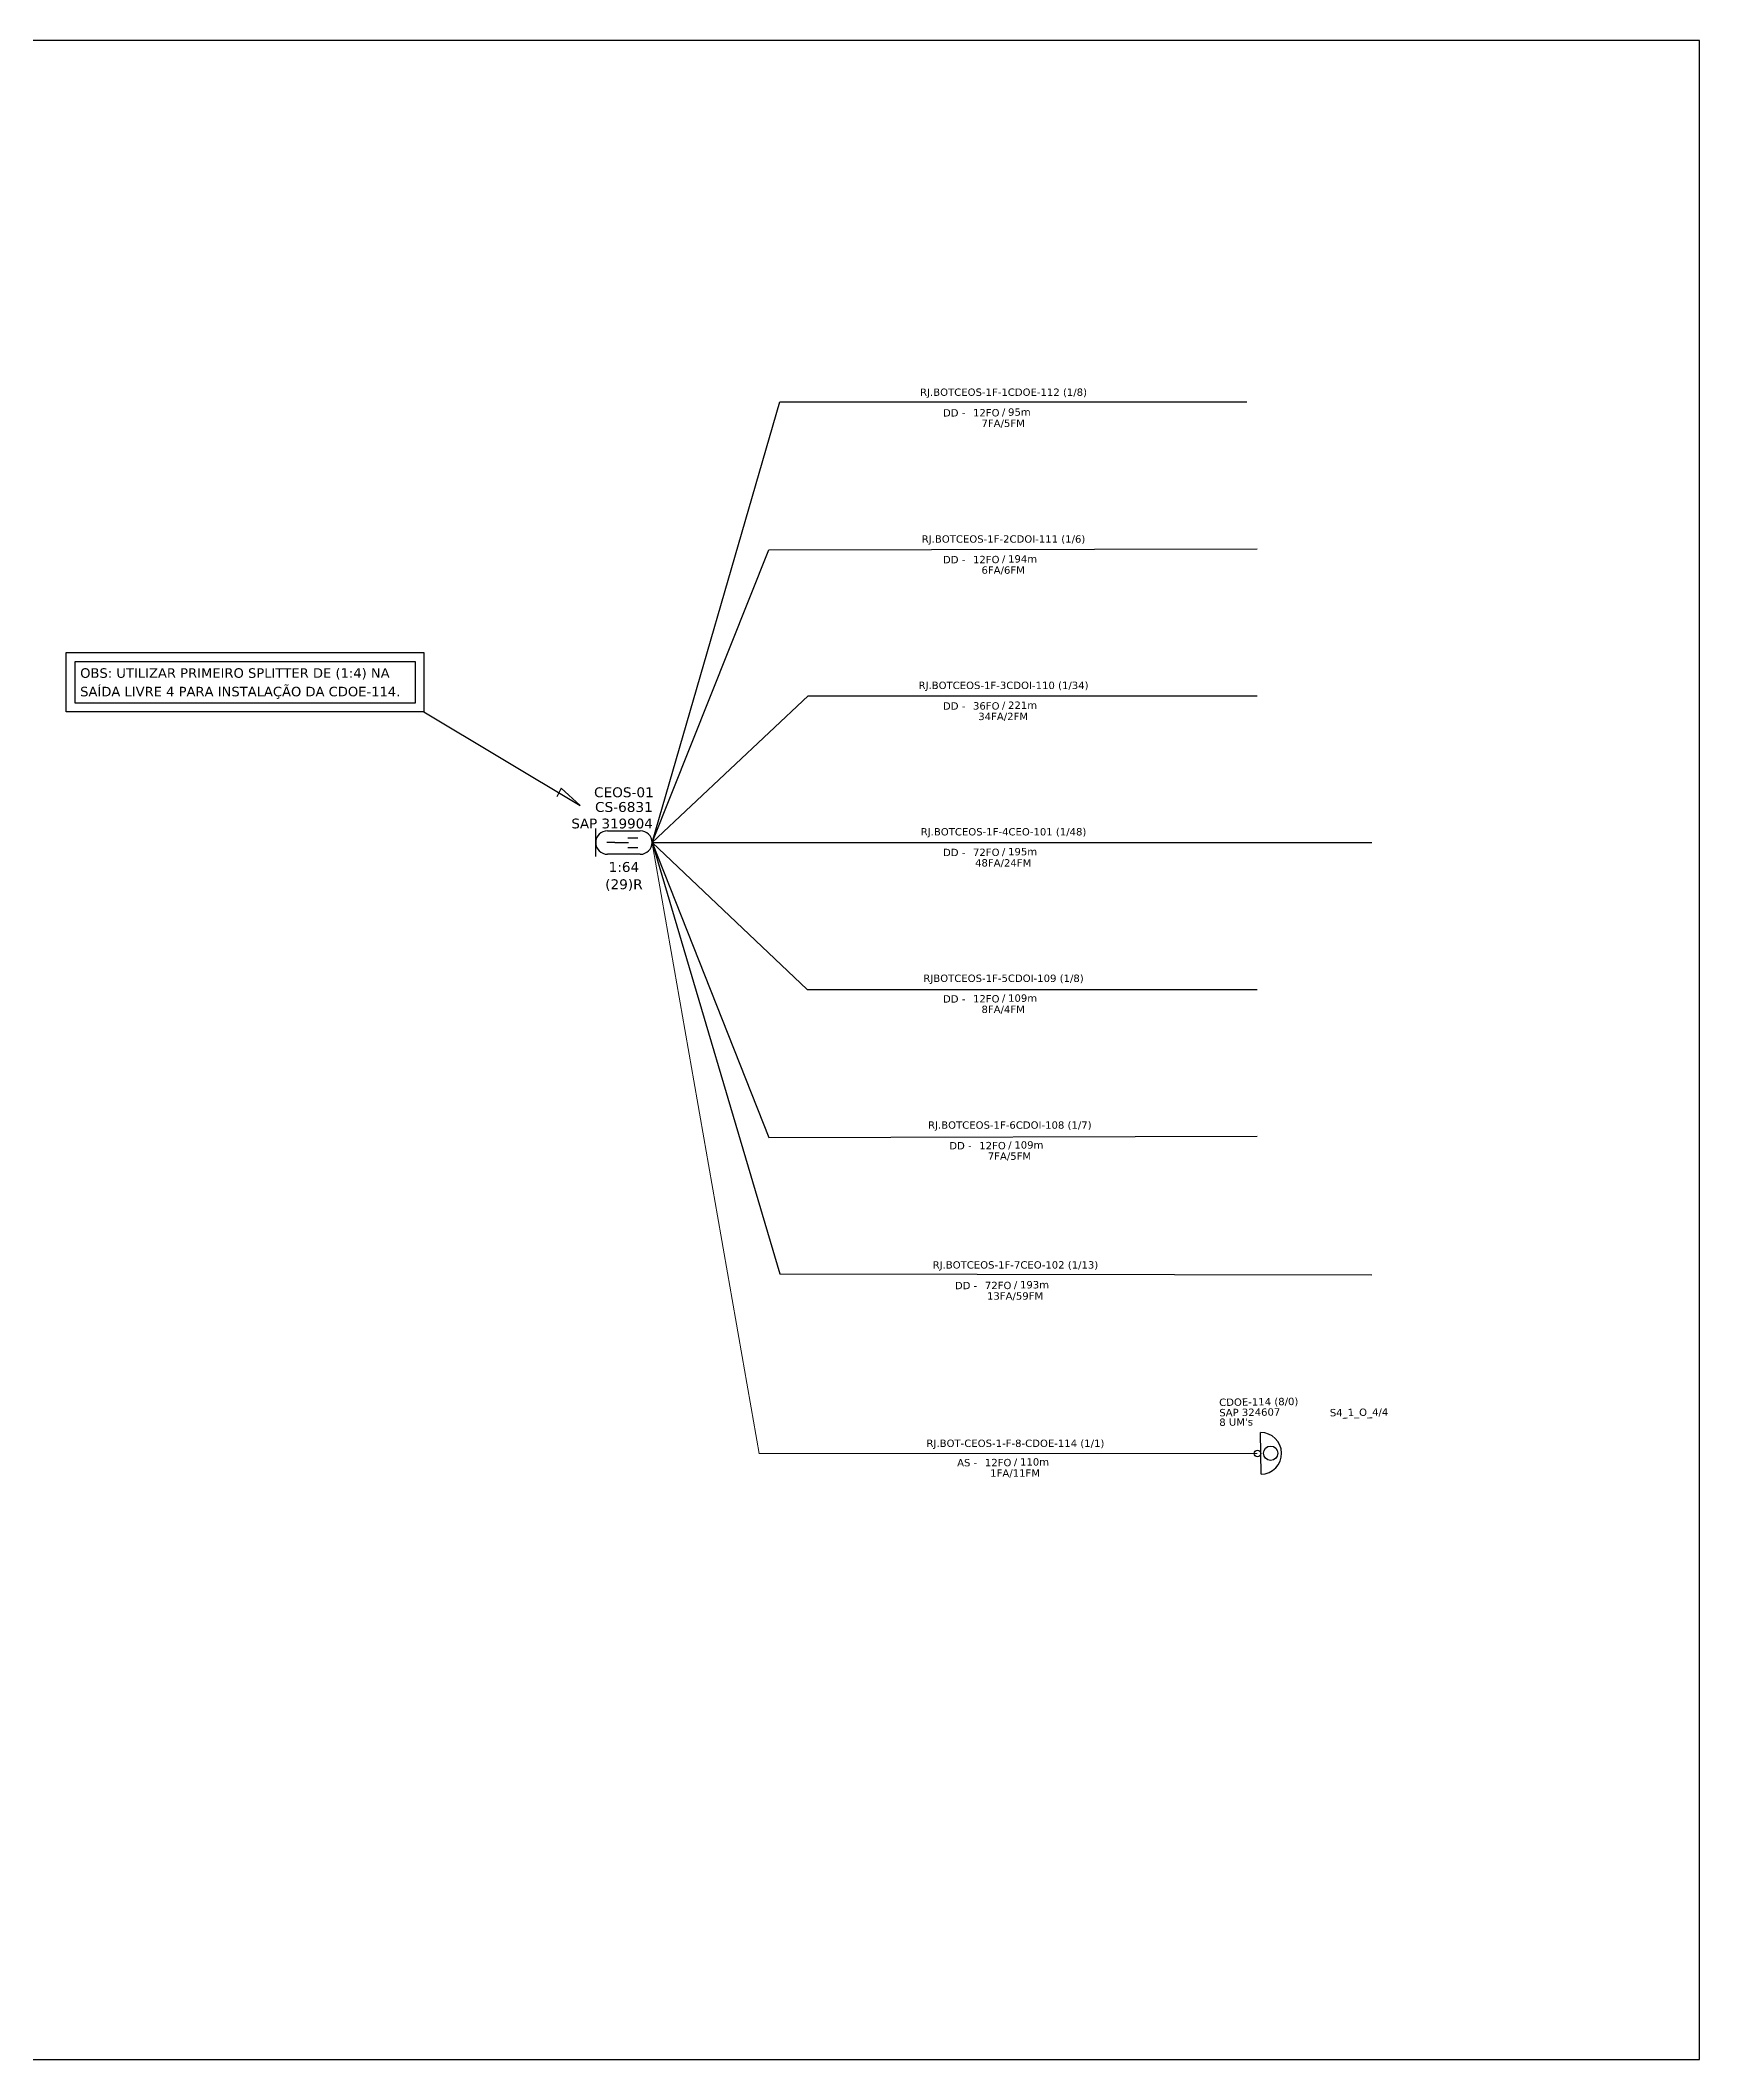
# Model space of a CAD drawing. Header units: inches. Extents: x 560 to 1399, y -156 to 438.
# Drawn here: x 911 to 1399, y -156 to 438 of the extents above; entities that cross this region are included whole.
import ezdxf
from ezdxf.enums import TextEntityAlignment as Align

# ---------------------------------------------------------------- set-up
doc = ezdxf.new("R2010")
doc.units = ezdxf.units.IN
doc.header["$MEASUREMENT"] = 0
for name, color, linetype in [('20.4-CEOS', 1, 'Continuous'), ('CAP a instalar', 1, 'Continuous'), ('CD a instalar', 1, 'Continuous'), ('CDO_POSTE', 1, 'Continuous')]:
    doc.layers.add(name, color=color, linetype=linetype)
doc.layers.add('40.1-ETIQUETAS', color=1, linetype='Continuous', lineweight=20)
doc.styles.add('siredit', font='verdana.ttf')
doc.linetypes.add('FENCELINE1', pattern='A,0.25,-0.1,[133,ltypeshp.shx,S=0.1,R=0,X=-0.1,Y=0],-0.1,1', length=1.45)

msp = doc.modelspace()

# ---------------------------------------------------------------- linework, layer by layer
at = {"linetype": 'Continuous'}
msp.add_lwpolyline([(1398.8, 437.82), (560.23, 437.82), (560.23, -156.18), (1398.8, -156.18), (1398.8, 437.82)], dxfattribs=at)
at = {"color": 1}
for points in [[(918.36, 257.73), (1023.56, 257.73), (1023.56, 240.29), (918.36, 240.29)], [(920.96, 255.13), (1020.96, 255.13), (1020.96, 242.89), (920.96, 242.89)]]:
    msp.add_lwpolyline(points, close=True, dxfattribs=at)
msp.add_lwpolyline([(1023.56, 240.29), (1069.52, 212.75), (1063.99, 217.81), (1062.69, 215.26)], dxfattribs=at)
at = {"layer": '20.4-CEOS', "color": 5}
for p, q in [((1074.12, 197.69), (1074.12, 206)), ((1077.56, 205.29), (1087.23, 205.29)), ((1083.54, 203.21), (1086.48, 203.21)), ((1079.73, 201.85), (1077.4, 201.85)), ((1087.23, 198.4), (1077.56, 198.4)), ((1079.73, 201.85), (1083.72, 201.85)), ((1083.54, 200.35), (1086.48, 200.35))]:
    msp.add_line(p, q, dxfattribs=at)
for centre, start, end in [((1077.56, 201.85), 90, 270), ((1087.23, 201.85), 270, 90)]:
    msp.add_arc(centre, 3.45, start, end, dxfattribs=at)
at = {"layer": 'CAP a instalar', "linetype": 'FENCELINE1', "ltscale": 3, "const_width": 0.288}
msp.add_lwpolyline([(1090.68, 201.85), (1122.18, 22.14), (1268.74, 22.14)], dxfattribs=at)
at = {"layer": 'CD a instalar', "color": 0, "linetype": 'Continuous'}
for p, q in [((1090.68, 201.85), (1128.23, 331.45)), ((1128.23, 331.45), (1265.64, 331.45)), ((1090.68, 201.85), (1125.05, 287.93)), ((1125.05, 287.93), (1268.7, 288.25)), ((1090.68, 201.85), (1136.63, 245.05)), ((1136.63, 245.05), (1268.7, 245.05)), ((1090.68, 201.85), (1302.34, 201.81)), ((1090.68, 201.85), (1136.31, 158.65)), ((1090.68, 201.85), (1125.05, 115.12)), ((1090.68, 201.85), (1128.23, 74.96)), ((1136.31, 158.65), (1268.7, 158.65)), ((1125.05, 115.12), (1268.7, 115.45)), ((1128.23, 74.96), (1302.42, 74.65))]:
    msp.add_line(p, q, dxfattribs=at)
at = {"layer": 'CDO_POSTE'}
msp.add_lwpolyline([(1269.8, 16.03), (1269.64, 28.27)], dxfattribs=at)
for centre, radius in [((1272.62, 22.19), 2.11), ((1268.74, 22.14), 0.958)]:
    msp.add_circle(centre, radius, dxfattribs=at)
msp.add_arc((1269.72, 22.15), 6.12, 270.73661, 90.73661, dxfattribs=at)

# ---------------------------------------------------------------- texts
at = {"layer": '20.4-CEOS', "color": 5, "style": 'siredit'}
for s, height, p in [('CEOS-01', 2.92, (1082.4, 216.63)), ('SAP 319904', 2.88, (1078.92, 207.45)), ('CS-6831', 2.92, (1082.4, 212.31))]:
    msp.add_text(s, height=height, dxfattribs=at).set_placement(p, align=Align.MIDDLE_CENTER)
for s, p in [('1:64', (1082.4, 196.12)), ('(29)R', (1082.4, 191.04))]:
    msp.add_text(s, height=2.92, dxfattribs=at).set_placement(p, align=Align.TOP_CENTER)
at = {"layer": '40.1-ETIQUETAS', "color": 0, "style": 'siredit'}
for s, p in [('RJ.BOTCEOS-1F-1CDOE-112 (1/8)', (1194.06, 334.33)), ('7FA/5FM', (1193.95, 325.18)), ('RJ.BOTCEOS-1F-2CDOI-111 (1/6)', (1194.06, 291.14)), ('6FA/6FM', (1193.95, 282)), ('RJ.BOTCEOS-1F-3CDOI-110 (1/34)', (1194.06, 248.09)), ('34FA/2FM', (1193.95, 238.95)), ('RJ.BOTCEOS-1F-4CEO-101 (1/48)', (1194.06, 205.01)), ('48FA/24FM', (1193.95, 195.87)), ('RJBOTCEOS-1F-5CDOI-109 (1/8)', (1194.06, 161.92)), ('8FA/4FM', (1193.95, 152.78)), ('RJ.BOTCEOS-1F-6CDOI-108 (1/7)', (1195.91, 118.74)), ('7FA/5FM', (1195.8, 109.59)), ('RJ.BOTCEOS-1F-7CEO-102 (1/13)', (1197.56, 77.6)), ('13FA/59FM', (1197.46, 68.46))]:
    msp.add_text(s, height=2.16, dxfattribs=at).set_placement(p, align=Align.MIDDLE_CENTER)
for s, p in [('DD -', (1182.83, 328.25)), ('12FO', (1192.88, 328.28)), ('/', (1194.58, 328.48)), ('DD -', (1182.83, 285.06)), ('12FO', (1192.88, 285.1)), ('/', (1194.58, 285.3)), ('DD -', (1182.83, 242.01)), ('36FO', (1192.88, 242.04)), ('/', (1194.58, 242.24)), ('DD -', (1182.83, 198.93)), ('72FO', (1192.88, 198.97)), ('/', (1194.58, 199.17)), ('DD -', (1182.83, 155.85)), ('12FO', (1192.88, 155.88)), ('/', (1194.58, 156.08)), ('DD -', (1184.68, 112.66)), ('12FO', (1194.73, 112.69)), ('/', (1196.43, 112.89)), ('DD -', (1186.33, 71.53)), ('72FO', (1196.38, 71.56)), ('/', (1198.09, 71.76))]:
    msp.add_text(s, height=2.16, dxfattribs=at).set_placement(p, align=Align.MIDDLE_RIGHT)
for s, p in [('95m', (1195.39, 328.48)), ('194m', (1195.39, 285.3)), ('221m', (1195.39, 242.24)), ('195m', (1195.39, 199.17)), ('109m', (1195.39, 156.08)), ('109m', (1197.24, 112.89)), ('193m', (1198.9, 71.76))]:
    msp.add_text(s, height=2.16, dxfattribs=at).set_placement(p, align=Align.MIDDLE_LEFT)
at = {"layer": '40.1-ETIQUETAS', "color": 1, "style": 'siredit'}
for s, p in [('RJ.BOT-CEOS-1-F-8-CDOE-114 (1/1)', (1197.56, 25.12)), ('1FA/11FM', (1197.46, 16.36))]:
    msp.add_text(s, height=2.16, dxfattribs=at).set_placement(p, align=Align.MIDDLE_CENTER)
for s, p in [('AS -', (1186.33, 19.42)), ('12FO', (1196.38, 19.45)), ('/', (1198.09, 19.65))]:
    msp.add_text(s, height=2.16, dxfattribs=at).set_placement(p, align=Align.MIDDLE_RIGHT)
msp.add_text('110m', height=2.16, dxfattribs=at).set_placement((1198.9, 19.65), align=Align.MIDDLE_LEFT)
at = {"layer": 'CDO_POSTE', "color": 1, "style": 'siredit'}
for s, p in [('OBS: UTILIZAR PRIMEIRO SPLITTER DE (1:4) NA', (922.47, 251.71)), ('SAÍDA LIVRE 4 PARA INSTALAÇÃO DA CDOE-114.', (922.46, 246.26))]:
    msp.add_text(s, height=2.808, dxfattribs=at).set_placement(p, align=Align.MIDDLE_LEFT)
at = {"layer": 'CDO_POSTE', "style": 'siredit'}
for s, p in [('CDOE-114 (8/0)', (1257.48, 37.17)), ('SAP 324607', (1257.52, 34.13)), ("8 UM's", (1257.52, 31.32)), ('S4_1_O_4/4', (1290.03, 34.13))]:
    msp.add_text(s, height=2.16, rotation=0.73661, dxfattribs=at).set_placement(p, align=Align.MIDDLE_LEFT)

doc.saveas('drawing.dxf')
